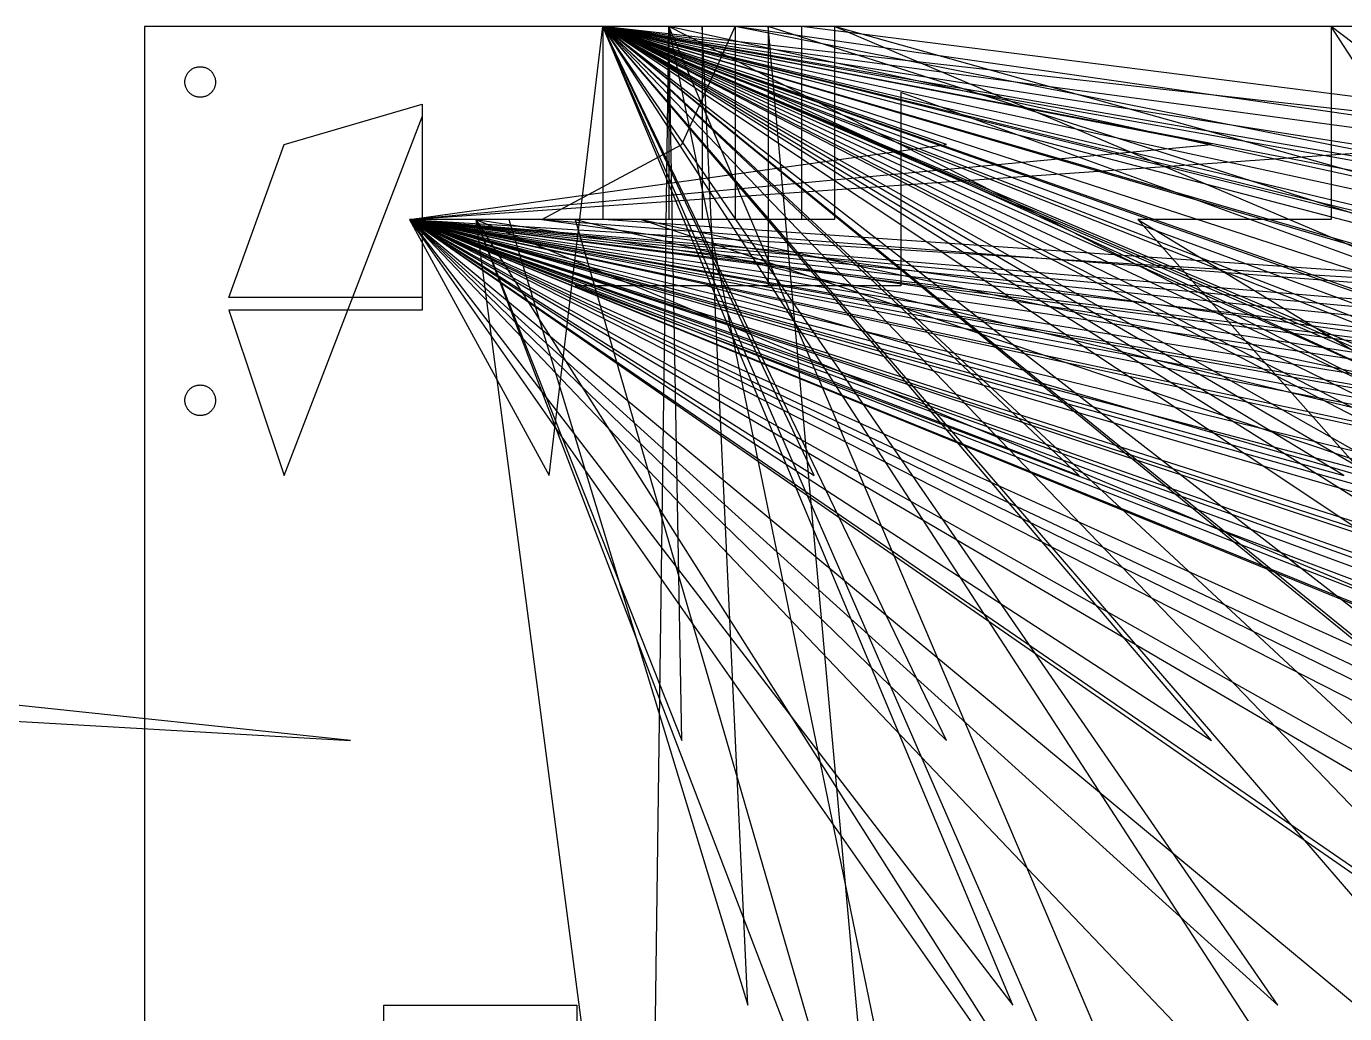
# Model space of a CAD drawing. Extents: x -29462 to 42578, y -23213 to 32194.
# Drawn here: x 3460 to 13993, y -8379 to -489 of the extents above; entities that cross this region are included whole.
import ezdxf

# ---------------------------------------------------------------- set-up
doc = ezdxf.new("R2010")
doc.units = 0

msp = doc.modelspace()

# ---------------------------------------------------------------- linework, layer by layer
at = {"layer": 'Layer 1'}
for p, q in [((4404.28, -488.988), (4404.28, -15402.5)), ((17347.1, -488.988), (4404.28, -488.988)), ((7637.788, -4078.892), (8065.38, -488.988)), ((10812.804, -1433.059), (8065.38, -488.988)), ((8065.38, -488.988), (8065.38, -2033.48)), ((12929.474, -1433.059), (8065.38, -488.988)), ((8065.38, -488.988), (8065.38, -2033.48)), ((15046.144, -1433.059), (8065.38, -488.988)), ((8065.38, -488.988), (8065.38, -2033.48)), ((8065.38, -488.988), (8065.38, -2033.48)), ((9754.458, -4078.892), (8065.38, -488.988)), ((8065.38, -488.988), (8065.38, -2033.48)), ((11871.128, -4078.892), (8065.38, -488.988)), ((8065.38, -488.988), (8065.38, -2033.48)), ((13987.798, -4078.892), (8065.38, -488.988)), ((8065.38, -488.988), (8065.38, -2033.48)), ((16104.468, -4078.892), (8065.38, -488.988)), ((8065.38, -488.988), (8065.38, -2033.48)), ((18221.138, -4078.892), (8065.38, -488.988)), ((8065.38, -488.988), (8065.38, -2033.48)), ((20337.808, -4078.892), (8065.38, -488.988)), ((8065.38, -488.988), (8065.38, -2033.48)), ((22454.478, -4078.892), (8065.38, -488.988)), ((8065.38, -488.988), (8065.38, -2033.48)), ((24571.148, -4078.892), (8065.38, -488.988)), ((8065.38, -488.988), (8065.38, -2033.48)), ((26687.808, -4078.892), (8065.38, -488.988)), ((8065.38, -488.988), (8065.38, -2033.48)), ((28804.468, -4078.892), (8065.38, -488.988)), ((8065.38, -488.988), (8065.38, -2033.48)), ((30921.138, -4078.892), (8065.38, -488.988)), ((8065.38, -488.988), (8065.38, -2033.48)), ((39916.968, -4078.892), (8065.38, -488.988)), ((8065.38, -488.988), (8065.38, -2033.48)), ((10812.868, -6195.552), (8065.38, -488.988)), ((8065.38, -488.988), (8065.38, -2033.48)), ((12929.538, -6195.552), (8065.38, -488.988)), ((8065.38, -488.988), (8065.38, -2033.48)), ((15046.208, -6195.552), (8065.38, -488.988)), ((8065.38, -488.988), (8065.38, -2033.48)), ((17162.878, -6195.552), (8065.38, -488.988)), ((8065.38, -488.988), (8065.38, -2033.48)), ((19279.548, -6195.552), (8065.38, -488.988)), ((8065.38, -488.988), (8065.38, -2033.48)), ((21396.218, -6195.552), (8065.38, -488.988)), ((8065.38, -488.988), (8065.38, -2033.48)), ((23512.888, -6195.552), (8065.38, -488.988)), ((8065.38, -488.988), (8065.38, -2033.48)), ((25629.558, -6195.552), (8065.38, -488.988)), ((8065.38, -488.988), (8065.38, -2033.48)), ((27746.218, -6195.552), (8065.38, -488.988)), ((8065.38, -488.988), (8065.38, -2033.48)), ((29862.878, -6195.552), (8065.38, -488.988)), ((8065.38, -488.988), (8065.38, -2033.48)), ((31979.548, -6195.552), (8065.38, -488.988)), ((8065.38, -488.988), (8065.38, -2033.48)), ((39917.048, -6195.552), (8065.38, -488.988)), ((8065.38, -488.988), (8065.38, -2033.48)), ((11342.01, -8312.22), (8065.38, -488.988)), ((8065.38, -488.988), (8065.38, -2033.48)), ((13458.68, -8312.22), (8065.38, -488.988)), ((8065.38, -488.988), (8065.38, -2033.48)), ((15575.35, -8312.22), (8065.38, -488.988)), ((8065.38, -488.988), (8065.38, -2033.48)), ((17692.02, -8312.22), (8065.38, -488.988)), ((8065.38, -488.988), (8065.38, -2033.48)), ((19808.69, -8312.22), (8065.38, -488.988)), ((8065.38, -488.988), (8065.38, -2033.48)), ((21925.36, -8312.22), (8065.38, -488.988)), ((8065.38, -488.988), (8065.38, -2033.48)), ((24042.03, -8312.22), (8065.38, -488.988)), ((8065.38, -488.988), (8065.38, -2033.48)), ((26158.69, -8312.22), (8065.38, -488.988)), ((8065.38, -488.988), (8065.38, -2033.48)), ((28275.35, -8312.22), (8065.38, -488.988)), ((8065.38, -488.988), (8065.38, -2033.48)), ((30392.02, -8312.22), (8065.38, -488.988)), ((8065.38, -488.988), (8065.38, -2033.48)), ((39917.02, -8312.22), (8065.38, -488.988)), ((8065.38, -488.988), (8065.38, -2033.48)), ((12400.37, -10428.88), (8065.38, -488.988)), ((8065.38, -488.988), (8065.38, -2033.48)), ((14517.04, -10428.88), (8065.38, -488.988)), ((8065.38, -488.988), (8065.38, -2033.48)), ((16633.71, -10428.88), (8065.38, -488.988)), ((8065.38, -488.988), (8065.38, -2033.48)), ((18750.38, -10428.88), (8065.38, -488.988)), ((8065.38, -488.988), (8065.38, -2033.48)), ((20867.05, -10428.88), (8065.38, -488.988)), ((8065.38, -488.988), (8065.38, -2033.48)), ((22983.72, -10428.88), (8065.38, -488.988)), ((8065.38, -488.988), (8065.38, -2033.48)), ((25100.39, -10428.88), (8065.38, -488.988)), ((8065.38, -488.988), (8065.38, -2033.48)), ((27217.05, -10428.88), (8065.38, -488.988)), ((8065.38, -488.988), (8065.38, -2033.48)), ((29333.71, -10428.88), (8065.38, -488.988)), ((8065.38, -488.988), (8065.38, -2033.48)), ((37800.32, -13074.713), (8065.38, -488.988)), ((8065.38, -488.988), (8065.38, -2033.48)), ((39916.99, -13074.713), (8065.38, -488.988)), ((8065.38, -488.988), (8065.38, -2033.48)), ((8431.6, -12545.546), (8594.55, -488.988)), ((8696.198, -6195.552), (8594.55, -488.988)), ((8594.55, -488.988), (8594.55, -2033.48)), ((34625.378, -6195.552), (8594.55, -488.988)), ((8594.55, -488.988), (8594.55, -2033.48)), ((8594.55, -488.988), (8594.55, -2033.48)), ((11077.43, -12545.546), (8594.55, -488.988)), ((8594.55, -488.988), (8594.55, -2033.48)), ((13723.26, -12545.546), (8594.55, -488.988)), ((8594.55, -488.988), (8594.55, -2033.48)), ((32244.07, -12545.546), (8594.55, -488.988)), ((8594.55, -488.988), (8594.55, -2033.48)), ((8696.134, -1433.059), (9123.71, -488.988)), ((9225.34, -8312.22), (8859.13, -488.988)), ((8859.13, -488.988), (8859.13, -2033.48)), ((9123.71, -488.988), (9123.71, -2033.48)), ((34096.138, -4078.892), (9123.71, -488.988)), ((9123.71, -488.988), (9123.71, -2033.48)), ((37800.378, -6195.552), (9123.71, -488.988)), ((9123.71, -488.988), (9123.71, -2033.48)), ((10283.7, -10428.88), (9388.29, -488.988)), ((9388.29, -488.988), (9388.29, -2033.48)), ((33831.6, -8312.22), (9388.3, -488.988)), ((9388.3, -488.988), (9388.3, -2033.48)), ((37800.298, -4078.892), (9652.88, -488.988)), ((9652.88, -488.988), (9652.88, -2033.48)), ((37800.35, -8312.22), (9917.46, -488.988)), ((9917.46, -488.988), (9917.46, -2033.48)), ((33302.46, -10428.88), (9917.46, -488.988)), ((9917.46, -488.988), (9917.46, -2033.48)), ((21660.75, -12545.546), (13886.2, -488.988)), ((13886.2, -488.988), (13886.2, -2033.48)), ((29598.24, -12545.546), (13886.2, -488.988)), ((13886.2, -488.988), (13886.2, -2033.48)), ((4766.579918, -843.229178), (4770.997225, -839.388769)), ((4770.997225, -839.388769), (4775.59647, -835.76014)), ((4775.59647, -835.76014), (4780.370043, -832.350927)), ((4780.370043, -832.350927), (4785.310335, -829.168765)), ((4785.310335, -829.168765), (4790.409734, -826.221289)), ((4790.409734, -826.221289), (4795.660632, -823.516133)), ((4795.660632, -823.516133), (4801.055418, -821.060935)), ((4801.055418, -821.060935), (4806.586481, -818.863327)), ((4806.586481, -818.863327), (4812.246212, -816.930947)), ((4812.246212, -816.930947), (4818.027001, -815.271429)), ((4818.027001, -815.271429), (4823.921238, -813.892408)), ((4823.921238, -813.892408), (4829.921311, -812.801519)), ((4829.921311, -812.801519), (4836.019613, -812.006398)), ((4836.019613, -812.006398), (4842.208531, -811.51468)), ((4842.208531, -811.51468), (4848.480457, -811.334)), ((4848.48, -811.334), (4848.939457, -811.334)), ((4848.480457, -811.334), (4848.48, -811.334)), ((4848.939457, -811.334), (4855.228474, -811.491927)), ((4855.228474, -811.491927), (4861.434999, -811.962767)), ((4861.434999, -811.962767), (4867.551354, -812.738843)), ((4867.551354, -812.738843), (4873.569859, -813.81248)), ((4873.569859, -813.81248), (4879.482834, -815.176001)), ((4879.482834, -815.176001), (4885.282601, -816.821731)), ((4885.282601, -816.821731), (4890.961479, -818.741995)), ((4890.961479, -818.741995), (4896.51179, -820.929116)), ((4896.51179, -820.929116), (4901.925854, -823.375418)), ((4901.925854, -823.375418), (4907.195991, -826.073226)), ((4907.195991, -826.073226), (4912.314523, -829.014863)), ((4912.314523, -829.014863), (4917.273769, -832.192654)), ((4917.273769, -832.192654), (4922.06605, -835.598924)), ((4922.06605, -835.598924), (4926.683687, -839.225995)), ((4926.683687, -839.225995), (4931.119001, -843.066193)), ((4726.696457, -933.52), (4726.856467, -927.247513)), ((4726.845644, -939.582051), (4726.696457, -933.52)), ((4727.292627, -945.602992), (4726.845644, -939.582051)), ((4726.856467, -927.247513), (4727.327787, -921.057008)), ((4728.033253, -951.572799), (4727.292627, -945.602992)), ((4727.327787, -921.057008), (4728.102807, -914.956119)), ((4728.102807, -914.956119), (4729.173916, -908.952483)), ((4729.173916, -908.952483), (4730.533506, -903.053734)), ((4730.533506, -903.053734), (4732.173964, -897.267507)), ((4732.173964, -897.267507), (4734.087683, -891.601439)), ((4734.087683, -891.601439), (4736.267051, -886.063163)), ((4736.267051, -886.063163), (4738.704458, -880.660316)), ((4738.704458, -880.660316), (4741.392294, -875.400532)), ((4741.392294, -875.400532), (4744.322949, -870.291447)), ((4744.322949, -870.291447), (4747.488814, -865.340695)), ((4747.488814, -865.340695), (4750.882277, -860.555913)), ((4750.882277, -860.555913), (4754.495729, -855.944735)), ((4754.495729, -855.944735), (4758.32156, -851.514796)), ((4758.32156, -851.514796), (4762.35216, -847.273732)), ((4762.35216, -847.273732), (4766.579918, -843.229178)), ((4931.119001, -843.066193), (4935.364311, -847.111842)), ((4935.364311, -847.111842), (4939.411939, -851.355265)), ((4939.411939, -851.355265), (4943.254205, -855.788787)), ((4943.254205, -855.788787), (4946.88343, -860.404732)), ((4946.88343, -860.404732), (4950.291934, -865.195424)), ((4950.291934, -865.195424), (4953.472038, -870.153187)), ((4953.472038, -870.153187), (4956.416063, -875.270346)), ((4956.416063, -875.270346), (4959.116328, -880.539225)), ((4959.116328, -880.539225), (4961.565155, -885.952147)), ((4961.565155, -885.952147), (4963.754864, -891.501437)), ((4963.754864, -891.501437), (4965.677776, -897.179419)), ((4965.677776, -897.179419), (4967.326211, -902.978418)), ((4967.326211, -902.978418), (4968.69249, -908.890757)), ((4968.69249, -908.890757), (4969.768934, -914.90876)), ((4969.768934, -914.90876), (4970.547862, -921.024753)), ((4970.586287, -945.602992), (4969.845661, -951.572799)), ((4970.547862, -921.024753), (4971.021597, -927.231058)), ((4971.03327, -939.582051), (4970.586287, -945.602992)), ((4971.021597, -927.231058), (4971.182457, -933.52)), ((4971.182457, -933.52), (4971.03327, -939.582051)), ((4729.063373, -957.481447), (4728.033253, -951.572799)), ((4730.378833, -963.31891), (4729.063373, -957.481447)), ((4731.975483, -969.075164), (4730.378833, -963.31891)), ((4733.849171, -974.740183), (4731.975483, -969.075164)), ((4735.995746, -980.303942), (4733.849171, -974.740183)), ((4738.411056, -985.756416), (4735.995746, -980.303942)), ((4741.09095, -991.08758), (4738.411056, -985.756416)), ((4744.031277, -996.287409), (4741.09095, -991.08758)), ((4747.227885, -1001.345879), (4744.031277, -996.287409)), ((4750.676622, -1006.252963), (4747.227885, -1001.345879)), ((4754.373337, -1010.998637), (4750.676622, -1006.252963)), ((4758.313879, -1015.572875), (4754.373337, -1010.998637)), ((4762.494097, -1019.965653), (4758.313879, -1015.572875)), ((4766.886841, -1024.145907), (4762.494097, -1019.965653)), ((4771.461047, -1028.086486), (4766.886841, -1024.145907)), ((4776.20669, -1031.78324), (4771.461047, -1028.086486)), ((4781.113746, -1035.232018), (4776.20669, -1031.78324)), ((4786.172189, -1038.428667), (4781.113746, -1035.232018)), ((4791.371995, -1041.369036), (4786.172189, -1038.428667)), ((4796.703137, -1044.048974), (4791.371995, -1041.369036)), ((4802.155591, -1046.464329), (4796.703137, -1044.048974)), ((4807.719333, -1048.610949), (4802.155591, -1046.464329)), ((4813.384336, -1050.484683), (4807.719333, -1048.610949)), ((4819.140577, -1052.08138), (4813.384336, -1050.484683)), ((4824.978029, -1053.396888), (4819.140577, -1052.08138)), ((4878.738337, -1052.08138), (4872.900885, -1053.396888)), ((4884.494578, -1050.484683), (4878.738337, -1052.08138)), ((4890.159581, -1048.610949), (4884.494578, -1050.484683)), ((4895.723323, -1046.464329), (4890.159581, -1048.610949)), ((4901.175777, -1044.048974), (4895.723323, -1046.464329)), ((4906.506919, -1041.369036), (4901.175777, -1044.048974)), ((4911.706725, -1038.428667), (4906.506919, -1041.369036)), ((4916.765168, -1035.232018), (4911.706725, -1038.428667)), ((4921.672224, -1031.78324), (4916.765168, -1035.232018)), ((4926.417867, -1028.086486), (4921.672224, -1031.78324)), ((4930.992073, -1024.145907), (4926.417867, -1028.086486)), ((4935.384817, -1019.965653), (4930.992073, -1024.145907)), ((4939.565035, -1015.572875), (4935.384817, -1019.965653)), ((4943.505577, -1010.998637), (4939.565035, -1015.572875)), ((4947.202292, -1006.252963), (4943.505577, -1010.998637)), ((4950.651029, -1001.345879), (4947.202292, -1006.252963)), ((4953.847637, -996.287409), (4950.651029, -1001.345879)), ((4956.787964, -991.08758), (4953.847637, -996.287409)), ((4959.467858, -985.756416), (4956.787964, -991.08758)), ((4961.883168, -980.303942), (4959.467858, -985.756416)), ((4964.029743, -974.740183), (4961.883168, -980.303942)), ((4965.903431, -969.075164), (4964.029743, -974.740183)), ((4967.500081, -963.31891), (4965.903431, -969.075164)), ((4968.815541, -957.481447), (4967.500081, -963.31891)), ((4969.845661, -951.572799), (4968.815541, -957.481447)), ((35683.65, -13074.713), (9388.3, -1018.16)), ((9388.3, -1018.16), (9388.3, -2562.65)), ((37800.37, -10958.046), (10446.6, -1018.15)), ((10446.6, -1018.15), (10446.6, -2562.65)), ((4830.886668, -1054.427056), (4824.978029, -1053.396888)), ((4836.85647, -1055.167731), (4830.886668, -1054.427056)), ((4842.877407, -1055.614763), (4836.85647, -1055.167731)), ((4848.939457, -1055.764), (4842.877407, -1055.614763)), ((4855.001507, -1055.614763), (4848.939457, -1055.764)), ((4861.022444, -1055.167731), (4855.001507, -1055.614763)), ((4866.992246, -1054.427056), (4861.022444, -1055.167731)), ((4872.900885, -1053.396888), (4866.992246, -1054.427056)), ((5521.134, -1433.059), (6621.37, -1110.71)), ((6621.37, -1110.71), (6621.37, -2655.21)), ((5521.118, -4078.892), (6621.37, -1212.69)), ((6621.37, -1212.69), (6621.37, -2757.18)), ((5076.93, -2655.21), (5521.134, -1433.059)), ((6520.94, -2033.48), (10812.804, -1433.059)), ((6520.94, -2033.48), (12929.474, -1433.059)), ((6520.94, -2033.48), (15046.144, -1433.059)), ((7579.28, -2033.48), (8696.134, -1433.059)), ((8065.38, -2033.48), (6520.94, -2033.48)), ((8065.38, -2033.48), (6520.94, -2033.48)), ((8065.38, -2033.48), (6520.94, -2033.48)), ((8065.38, -2033.48), (6520.94, -2033.48)), ((6520.94, -2033.48), (7637.788, -4078.892)), ((8065.38, -2033.48), (6520.94, -2033.48)), ((6520.94, -2033.48), (9754.458, -4078.892)), ((8065.38, -2033.48), (6520.94, -2033.48)), ((6520.94, -2033.48), (11871.128, -4078.892)), ((8065.38, -2033.48), (6520.94, -2033.48)), ((6520.94, -2033.48), (13987.798, -4078.892)), ((8065.38, -2033.48), (6520.94, -2033.48)), ((6520.94, -2033.48), (16104.468, -4078.892)), ((8065.38, -2033.48), (6520.94, -2033.48)), ((6520.94, -2033.48), (18221.138, -4078.892)), ((8065.38, -2033.48), (6520.94, -2033.48)), ((6520.94, -2033.48), (20337.808, -4078.892)), ((8065.38, -2033.48), (6520.94, -2033.48)), ((6520.94, -2033.48), (22454.478, -4078.892)), ((8065.38, -2033.48), (6520.94, -2033.48)), ((6520.94, -2033.48), (24571.148, -4078.892)), ((8065.38, -2033.48), (6520.94, -2033.48)), ((6520.94, -2033.48), (26687.808, -4078.892)), ((8065.38, -2033.48), (6520.94, -2033.48)), ((6520.94, -2033.48), (28804.468, -4078.892)), ((8065.38, -2033.48), (6520.94, -2033.48)), ((6520.94, -2033.48), (30921.138, -4078.892)), ((8065.38, -2033.48), (6520.94, -2033.48)), ((6520.94, -2033.48), (39916.968, -4078.892)), ((8065.38, -2033.48), (6520.94, -2033.48)), ((6520.94, -2033.48), (10812.868, -6195.552)), ((8065.38, -2033.48), (6520.94, -2033.48)), ((6520.94, -2033.48), (12929.538, -6195.552)), ((8065.38, -2033.48), (6520.94, -2033.48)), ((6520.94, -2033.48), (15046.208, -6195.552)), ((8065.38, -2033.48), (6520.94, -2033.48)), ((6520.94, -2033.48), (17162.878, -6195.552)), ((8065.38, -2033.48), (6520.94, -2033.48)), ((6520.94, -2033.48), (19279.548, -6195.552)), ((8065.38, -2033.48), (6520.94, -2033.48)), ((6520.94, -2033.48), (21396.218, -6195.552)), ((8065.38, -2033.48), (6520.94, -2033.48)), ((6520.94, -2033.48), (23512.888, -6195.552)), ((8065.38, -2033.48), (6520.94, -2033.48)), ((6520.94, -2033.48), (25629.558, -6195.552)), ((8065.38, -2033.48), (6520.94, -2033.48)), ((6520.94, -2033.48), (27746.218, -6195.552)), ((8065.38, -2033.48), (6520.94, -2033.48)), ((6520.94, -2033.48), (29862.878, -6195.552)), ((8065.38, -2033.48), (6520.94, -2033.48)), ((6520.94, -2033.48), (31979.548, -6195.552)), ((8065.38, -2033.48), (6520.94, -2033.48)), ((6520.94, -2033.48), (39917.048, -6195.552)), ((8065.38, -2033.48), (6520.94, -2033.48)), ((6520.94, -2033.48), (11342.01, -8312.22)), ((8065.38, -2033.48), (6520.94, -2033.48)), ((6520.94, -2033.48), (13458.68, -8312.22)), ((8065.38, -2033.48), (6520.94, -2033.48)), ((6520.94, -2033.48), (15575.35, -8312.22)), ((8065.38, -2033.48), (6520.94, -2033.48)), ((6520.94, -2033.48), (17692.02, -8312.22)), ((8065.38, -2033.48), (6520.94, -2033.48)), ((6520.94, -2033.48), (19808.69, -8312.22)), ((8065.38, -2033.48), (6520.94, -2033.48)), ((6520.94, -2033.48), (21925.36, -8312.22)), ((8065.38, -2033.48), (6520.94, -2033.48)), ((6520.94, -2033.48), (24042.03, -8312.22)), ((8065.38, -2033.48), (6520.94, -2033.48)), ((6520.94, -2033.48), (26158.69, -8312.22)), ((8065.38, -2033.48), (6520.94, -2033.48)), ((6520.94, -2033.48), (28275.35, -8312.22)), ((8065.38, -2033.48), (6520.94, -2033.48)), ((6520.94, -2033.48), (30392.02, -8312.22)), ((8065.38, -2033.48), (6520.94, -2033.48)), ((6520.94, -2033.48), (39917.02, -8312.22)), ((8065.38, -2033.48), (6520.94, -2033.48)), ((6520.94, -2033.48), (12400.37, -10428.88)), ((8065.38, -2033.48), (6520.94, -2033.48)), ((6520.94, -2033.48), (14517.04, -10428.88)), ((8065.38, -2033.48), (6520.94, -2033.48)), ((6520.94, -2033.48), (16633.71, -10428.88)), ((8065.38, -2033.48), (6520.94, -2033.48)), ((6520.94, -2033.48), (18750.38, -10428.88)), ((8065.38, -2033.48), (6520.94, -2033.48)), ((6520.94, -2033.48), (20867.05, -10428.88)), ((8065.38, -2033.48), (6520.94, -2033.48)), ((6520.94, -2033.48), (22983.72, -10428.88)), ((8065.38, -2033.48), (6520.94, -2033.48)), ((6520.94, -2033.48), (25100.39, -10428.88)), ((8065.38, -2033.48), (6520.94, -2033.48)), ((6520.94, -2033.48), (27217.05, -10428.88)), ((8065.38, -2033.48), (6520.94, -2033.48)), ((6520.94, -2033.48), (29333.71, -10428.88)), ((8065.38, -2033.48), (6520.94, -2033.48)), ((6520.94, -2033.48), (37800.32, -13074.713)), ((8065.38, -2033.48), (6520.94, -2033.48)), ((6520.94, -2033.48), (39916.99, -13074.713)), ((8594.55, -2033.48), (7050.11, -2033.48)), ((7050.11, -2033.48), (8696.198, -6195.552)), ((8594.55, -2033.48), (7050.11, -2033.48)), ((7050.11, -2033.48), (34625.378, -6195.552)), ((8594.55, -2033.48), (7050.11, -2033.48)), ((7050.11, -2033.48), (8431.6, -12545.546)), ((8594.55, -2033.48), (7050.11, -2033.48)), ((7050.11, -2033.48), (11077.43, -12545.546)), ((8594.55, -2033.48), (7050.11, -2033.48)), ((7050.11, -2033.48), (13723.26, -12545.546)), ((8594.55, -2033.48), (7050.11, -2033.48)), ((7050.11, -2033.48), (32244.07, -12545.546)), ((8859.13, -2033.48), (7314.69, -2033.48)), ((7314.69, -2033.48), (9225.34, -8312.22)), ((9123.71, -2033.48), (7579.28, -2033.48)), ((9123.71, -2033.48), (7579.28, -2033.48)), ((7579.28, -2033.48), (34096.138, -4078.892)), ((9123.71, -2033.48), (7579.28, -2033.48)), ((7579.28, -2033.48), (37800.378, -6195.552)), ((9388.3, -2033.48), (7843.86, -2033.48)), ((7843.86, -2033.48), (33831.6, -8312.22)), ((9388.29, -2033.48), (7843.86, -2033.48)), ((7843.86, -2033.48), (10283.7, -10428.88)), ((9652.88, -2033.48), (8108.44, -2033.48)), ((8108.44, -2033.48), (37800.298, -4078.892)), ((9917.46, -2033.48), (8373.03, -2033.48)), ((8373.03, -2033.48), (37800.35, -8312.22)), ((9917.46, -2033.48), (8373.03, -2033.48)), ((8373.03, -2033.48), (33302.46, -10428.88)), ((13886.2, -2033.48), (12341.8, -2033.48)), ((12341.8, -2033.48), (21660.75, -12545.546)), ((13886.2, -2033.48), (12341.8, -2033.48)), ((12341.8, -2033.48), (29598.24, -12545.546)), ((6050.368, -6195.552), (-27917.9, -2605.65)), ((9388.3, -2562.65), (7843.86, -2562.65)), ((7843.86, -2562.65), (35683.65, -13074.713)), ((10446.6, -2562.65), (8902.19, -2562.65)), ((8902.19, -2562.65), (37800.37, -10958.046)), ((6621.37, -2655.21), (5076.93, -2655.21)), ((6621.37, -2757.18), (5076.93, -2757.18)), ((5076.93, -2757.18), (5521.118, -4078.892)), ((4785.294335, -3373.027765), (4790.393734, -3370.080289)), ((4790.393734, -3370.080289), (4795.644632, -3367.375133)), ((4795.644632, -3367.375133), (4801.039418, -3364.919935)), ((4801.039418, -3364.919935), (4806.570481, -3362.722327)), ((4806.570481, -3362.722327), (4812.230212, -3360.789947)), ((4812.230212, -3360.789947), (4818.011001, -3359.130429)), ((4818.011001, -3359.130429), (4823.905238, -3357.751408)), ((4823.905238, -3357.751408), (4829.905311, -3356.660519)), ((4829.905311, -3356.660519), (4836.003613, -3355.865398)), ((4836.003613, -3355.865398), (4842.192531, -3355.37368)), ((4842.192531, -3355.37368), (4848.464457, -3355.193)), ((4848.464, -3355.193), (4848.923457, -3355.193)), ((4848.464457, -3355.193), (4848.464, -3355.193)), ((4848.923457, -3355.193), (4855.212474, -3355.350927)), ((4855.212474, -3355.350927), (4861.418999, -3355.821767)), ((4861.418999, -3355.821767), (4867.535354, -3356.597843)), ((4867.535354, -3356.597843), (4873.553859, -3357.67148)), ((4873.553859, -3357.67148), (4879.466834, -3359.035001)), ((4879.466834, -3359.035001), (4885.266601, -3360.680731)), ((4885.266601, -3360.680731), (4890.945479, -3362.600995)), ((4890.945479, -3362.600995), (4896.49579, -3364.788116)), ((4896.49579, -3364.788116), (4901.909854, -3367.234418)), ((4901.909854, -3367.234418), (4907.179991, -3369.932226)), ((4907.179991, -3369.932226), (4912.298523, -3372.873863)), ((4726.680457, -3477.379), (4726.840467, -3471.106513)), ((4726.840467, -3471.106513), (4727.311787, -3464.916008)), ((4727.311787, -3464.916008), (4728.086807, -3458.815119)), ((4728.086807, -3458.815119), (4729.157916, -3452.811483)), ((4729.157916, -3452.811483), (4730.517506, -3446.912734)), ((4730.517506, -3446.912734), (4732.157964, -3441.126507)), ((4732.157964, -3441.126507), (4734.071683, -3435.460439)), ((4734.071683, -3435.460439), (4736.251051, -3429.922163)), ((4736.251051, -3429.922163), (4738.688458, -3424.519316)), ((4738.688458, -3424.519316), (4741.376294, -3419.259532)), ((4741.376294, -3419.259532), (4744.306949, -3414.150447)), ((4744.306949, -3414.150447), (4747.472814, -3409.199695)), ((4747.472814, -3409.199695), (4750.866277, -3404.414913)), ((4750.866277, -3404.414913), (4754.479729, -3399.803735)), ((4754.479729, -3399.803735), (4758.30556, -3395.373796)), ((4758.30556, -3395.373796), (4762.33616, -3391.132732)), ((4762.33616, -3391.132732), (4766.563918, -3387.088178)), ((4766.563918, -3387.088178), (4770.981225, -3383.247769)), ((4770.981225, -3383.247769), (4775.58047, -3379.61914)), ((4775.58047, -3379.61914), (4780.354043, -3376.209927)), ((4780.354043, -3376.209927), (4785.294335, -3373.027765)), ((4912.298523, -3372.873863), (4917.257769, -3376.051654)), ((4917.257769, -3376.051654), (4922.05005, -3379.457924)), ((4922.05005, -3379.457924), (4926.667687, -3383.084995)), ((4926.667687, -3383.084995), (4931.103001, -3386.925193)), ((4931.103001, -3386.925193), (4935.348311, -3390.970842)), ((4935.348311, -3390.970842), (4939.395939, -3395.214265)), ((4939.395939, -3395.214265), (4943.238205, -3399.647787)), ((4943.238205, -3399.647787), (4946.86743, -3404.263732)), ((4946.86743, -3404.263732), (4950.275934, -3409.054424)), ((4950.275934, -3409.054424), (4953.456038, -3414.012187)), ((4953.456038, -3414.012187), (4956.400063, -3419.129346)), ((4956.400063, -3419.129346), (4959.100328, -3424.398225)), ((4959.100328, -3424.398225), (4961.549155, -3429.811147)), ((4961.549155, -3429.811147), (4963.738864, -3435.360437)), ((4963.738864, -3435.360437), (4965.661776, -3441.038419)), ((4965.661776, -3441.038419), (4967.310211, -3446.837418)), ((4967.310211, -3446.837418), (4968.67649, -3452.749757)), ((4968.67649, -3452.749757), (4969.752934, -3458.76776)), ((4969.752934, -3458.76776), (4970.531862, -3464.883753)), ((4970.531862, -3464.883753), (4971.005597, -3471.090058)), ((4971.005597, -3471.090058), (4971.166457, -3477.379)), ((4726.829644, -3483.441051), (4726.680457, -3477.379)), ((4727.276627, -3489.461992), (4726.829644, -3483.441051)), ((4728.017253, -3495.431799), (4727.276627, -3489.461992)), ((4729.047373, -3501.340447), (4728.017253, -3495.431799)), ((4730.362833, -3507.17791), (4729.047373, -3501.340447)), ((4731.959483, -3512.934164), (4730.362833, -3507.17791)), ((4733.833171, -3518.599183), (4731.959483, -3512.934164)), ((4735.979746, -3524.162942), (4733.833171, -3518.599183)), ((4738.395056, -3529.615416), (4735.979746, -3524.162942)), ((4741.07495, -3534.94658), (4738.395056, -3529.615416)), ((4744.015277, -3540.146409), (4741.07495, -3534.94658)), ((4747.211885, -3545.204879), (4744.015277, -3540.146409)), ((4750.660622, -3550.111963), (4747.211885, -3545.204879)), ((4754.357337, -3554.857637), (4750.660622, -3550.111963)), ((4758.297879, -3559.431875), (4754.357337, -3554.857637)), ((4762.478097, -3563.824653), (4758.297879, -3559.431875)), ((4766.870841, -3568.004907), (4762.478097, -3563.824653)), ((4771.445047, -3571.945486), (4766.870841, -3568.004907)), ((4776.19069, -3575.64224), (4771.445047, -3571.945486)), ((4781.097746, -3579.091018), (4776.19069, -3575.64224)), ((4786.156189, -3582.287667), (4781.097746, -3579.091018)), ((4916.749168, -3579.091018), (4911.690725, -3582.287667)), ((4921.656224, -3575.64224), (4916.749168, -3579.091018)), ((4926.401867, -3571.945486), (4921.656224, -3575.64224)), ((4930.976073, -3568.004907), (4926.401867, -3571.945486)), ((4935.368817, -3563.824653), (4930.976073, -3568.004907)), ((4939.549035, -3559.431875), (4935.368817, -3563.824653)), ((4943.489577, -3554.857637), (4939.549035, -3559.431875)), ((4947.186292, -3550.111963), (4943.489577, -3554.857637)), ((4950.635029, -3545.204879), (4947.186292, -3550.111963)), ((4953.831637, -3540.146409), (4950.635029, -3545.204879)), ((4956.771964, -3534.94658), (4953.831637, -3540.146409)), ((4959.451858, -3529.615416), (4956.771964, -3534.94658)), ((4961.867168, -3524.162942), (4959.451858, -3529.615416)), ((4964.013743, -3518.599183), (4961.867168, -3524.162942)), ((4965.887431, -3512.934164), (4964.013743, -3518.599183)), ((4967.484081, -3507.17791), (4965.887431, -3512.934164)), ((4968.799541, -3501.340447), (4967.484081, -3507.17791)), ((4969.829661, -3495.431799), (4968.799541, -3501.340447)), ((4970.570287, -3489.461992), (4969.829661, -3495.431799)), ((4971.01727, -3483.441051), (4970.570287, -3489.461992)), ((4971.166457, -3477.379), (4971.01727, -3483.441051)), ((4791.355995, -3585.228036), (4786.156189, -3582.287667)), ((4796.687137, -3587.907974), (4791.355995, -3585.228036)), ((4802.139591, -3590.323329), (4796.687137, -3587.907974)), ((4807.703333, -3592.469949), (4802.139591, -3590.323329)), ((4813.368336, -3594.343683), (4807.703333, -3592.469949)), ((4819.124577, -3595.94038), (4813.368336, -3594.343683)), ((4824.962029, -3597.255888), (4819.124577, -3595.94038)), ((4830.870668, -3598.286056), (4824.962029, -3597.255888)), ((4836.84047, -3599.026731), (4830.870668, -3598.286056)), ((4842.861407, -3599.473763), (4836.84047, -3599.026731)), ((4848.923457, -3599.623), (4842.861407, -3599.473763)), ((4854.985507, -3599.473763), (4848.923457, -3599.623)), ((4861.006444, -3599.026731), (4854.985507, -3599.473763)), ((4866.976246, -3598.286056), (4861.006444, -3599.026731)), ((4872.884885, -3597.255888), (4866.976246, -3598.286056)), ((4878.722337, -3595.94038), (4872.884885, -3597.255888)), ((4884.478578, -3594.343683), (4878.722337, -3595.94038)), ((4890.143581, -3592.469949), (4884.478578, -3594.343683)), ((4895.707323, -3590.323329), (4890.143581, -3592.469949)), ((4901.159777, -3587.907974), (4895.707323, -3590.323329)), ((4906.490919, -3585.228036), (4901.159777, -3587.907974)), ((4911.690725, -3582.287667), (4906.490919, -3585.228036)), ((-29462.4, -4150.15), (6050.368, -6195.552)), ((6314.93, -8312.22), (7859.36, -8312.22)), ((6314.93, -9856.71), (6314.93, -8312.22)), ((7859.36, -8312.22), (7859.36, -9856.71))]:
    msp.add_line(p, q, dxfattribs=at)

doc.saveas('drawing.dxf')
